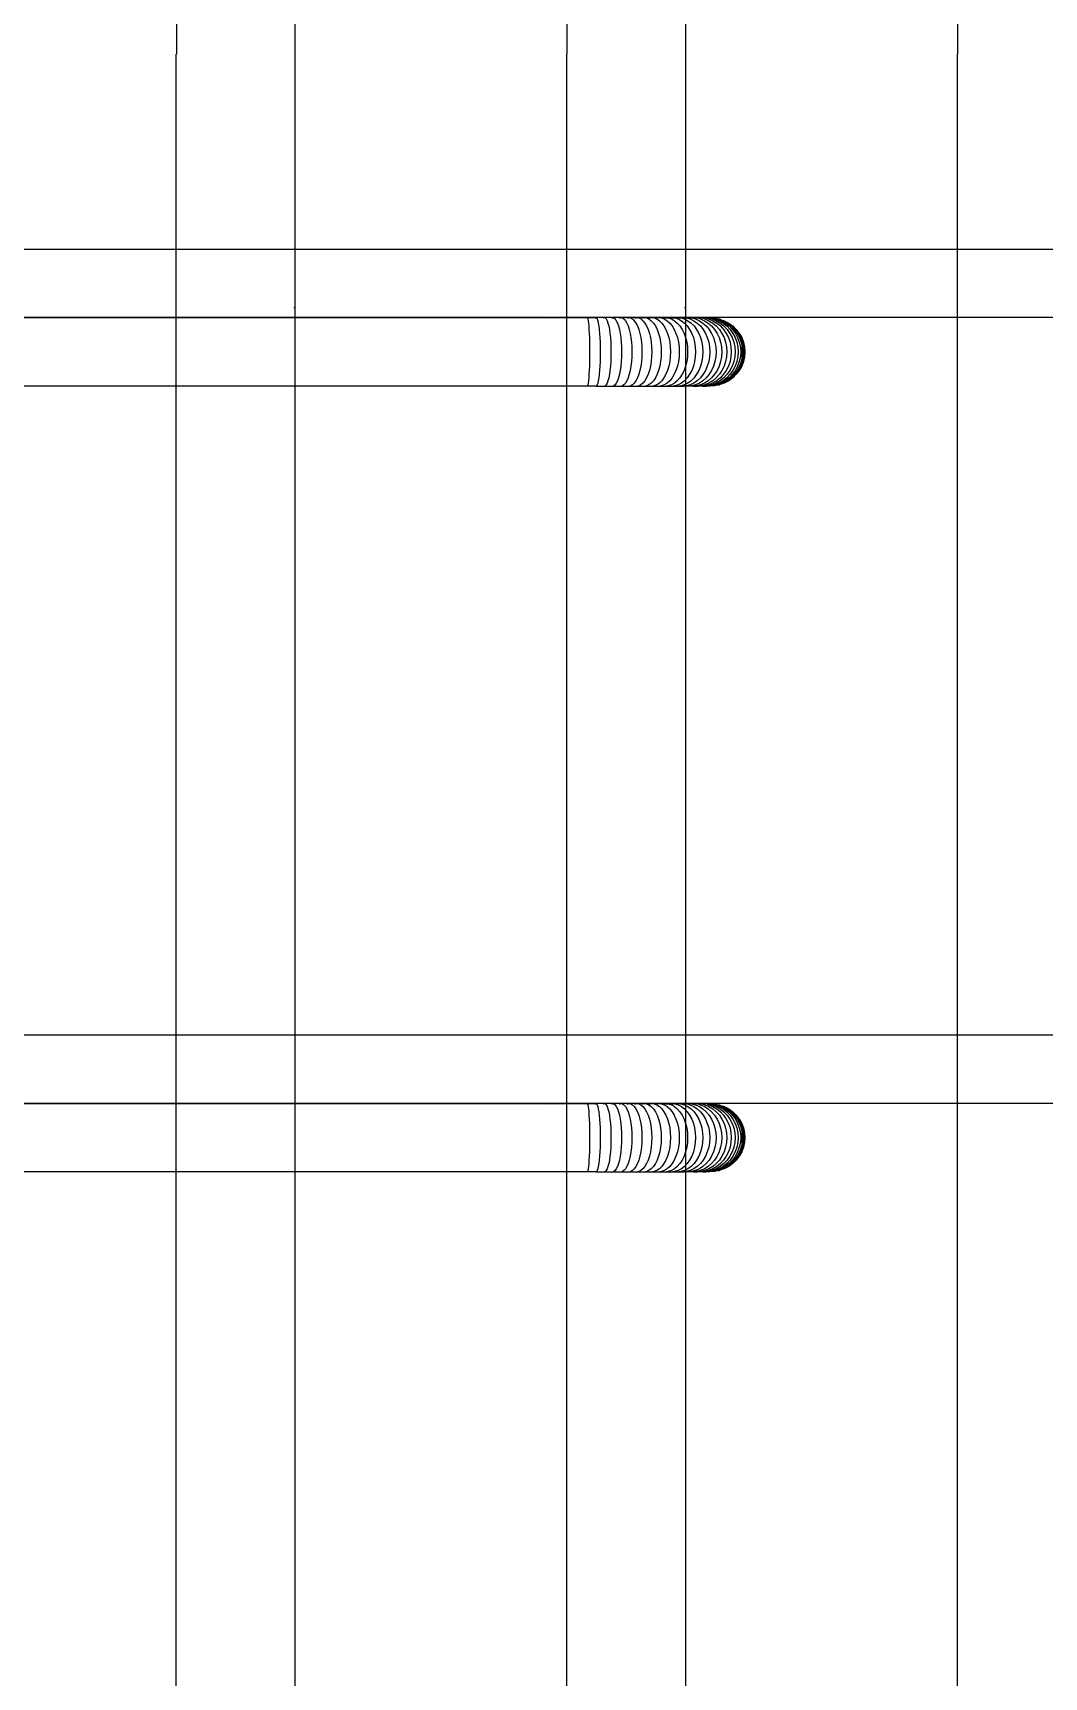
# Model space of a CAD drawing. Header units: inches. Extents: x 31 to 716, y 21 to 143.
# Drawn here: x 224.94 to 226.17, y 53.372 to 55.371 of the extents above; entities that cross this region are included whole.
import ezdxf

# ---------------------------------------------------------------- set-up
doc = ezdxf.new("R2010")
doc.units = ezdxf.units.IN
doc.header["$MEASUREMENT"] = 0
doc.layers.add('INNO-RFT-Y', color=2, linetype='Continuous')

# ---------------------------------------------------------------- blocks, each defined once
blk = doc.blocks.new('rebar')
at = {"layer": 'INNO-RFT-Y', "color": 5}
for p, q in [((-0.04708, 2.26868), (-0.04638, 0.02822)), ((-0.02215, 2.26868), (-0.02147, 0.02822)), ((0.035, 2.26868), (0.0357, 0.02822)), ((0.05993, 2.26868), (0.06061, 0.02822)), ((0.11709, 2.26868), (0.11778, 0.02822)), ((-0.04642, -1.338), (-0.04642, 0.02822)), ((-0.02147, 0.02822), (-0.02144, -1.30809)), ((0.03566, -1.29686), (0.03566, 0.02822)), ((0.06061, 0.02822), (0.06064, -1.31151)), ((0.11774, -1.31151), (0.11774, 0.02822)), ((-0.02169, -0.02501), (-0.02149, -0.02501)), ((0.06039, -0.02501), (0.06059, -0.02501))]:
    blk.add_line(p, q, dxfattribs=at)
blk = doc.blocks.new('rebar red 2')
at = {"color": 1}
for p, q in [((-52.21323, -96.54951), (-51.49464, -96.54951)), ((-51.49464, -96.56389), (-52.21323, -96.56389))]:
    blk.add_line(p, q, dxfattribs=at)
blk = doc.blocks.new('*U282')
at = {"xscale": 5.790493255340768, "yscale": 5.790493255340768, "zscale": 5.790493255340768}
blk.add_blockref('rebar red 2', (300.2599, 559.1109), dxfattribs=at)
blk = doc.blocks.new('*U283')
at = {"color": 0, "linetype": 'ByBlock', "lineweight": -2, "transparency": 16777216}
for p in [(0, -6.688), (0, -7.6435)]:
    blk.add_blockref('*U282', p, dxfattribs=at)
blk = doc.blocks.new('rebar red')
at = {"color": 1}
for p, q in [((-50.96601, -96.53518), (-50.74187, -96.53518)), ((-50.74247, -96.53526), (-50.74187, -96.53518)), ((-50.74187, -96.53518), (-50.74127, -96.53526)), ((-50.74187, -96.53518), (-50.73662, -96.53518)), ((-50.73662, -96.53518), (-50.73482, -96.53518)), ((-50.73662, -96.53518), (-50.7348, -96.5352)), ((-50.73489, -96.53526), (-50.73485, -96.53526)), ((-50.73485, -96.53526), (-50.73482, -96.53518)), ((-50.73485, -96.53526), (-50.7348, -96.5352)), ((-50.73482, -96.53518), (-50.7348, -96.5352)), ((-50.73482, -96.53518), (-50.73478, -96.53518)), ((-50.7348, -96.5352), (-50.73478, -96.53518)), ((-50.7348, -96.5352), (-50.73303, -96.53518)), ((-50.7348, -96.5352), (-50.73475, -96.53526)), ((-50.73478, -96.53518), (-50.73303, -96.53518)), ((-50.73478, -96.53518), (-50.73475, -96.53526)), ((-50.73475, -96.53526), (-50.73469, -96.53547)), ((-50.73475, -96.53526), (-50.73471, -96.53526)), ((-50.73316, -96.53526), (-50.73308, -96.53526)), ((-50.73308, -96.53526), (-50.73303, -96.53518)), ((-50.73308, -96.53526), (-50.73299, -96.5352)), ((-50.73303, -96.53518), (-50.73299, -96.5352)), ((-50.73299, -96.5352), (-50.73295, -96.53518)), ((-50.73295, -96.53518), (-50.7329, -96.53526)), ((-50.73125, -96.53518), (-50.73295, -96.53518)), ((-50.7329, -96.53526), (-50.73277, -96.53547)), ((-50.7329, -96.53526), (-50.73281, -96.53526)), ((-50.73145, -96.53526), (-50.73134, -96.53526)), ((-50.73134, -96.53526), (-50.73125, -96.53518)), ((-50.73125, -96.53518), (-50.73119, -96.5352)), ((-50.73119, -96.5352), (-50.73113, -96.53518)), ((-50.73113, -96.53518), (-50.73105, -96.53526)), ((-50.7295, -96.53518), (-50.73113, -96.53518)), ((-50.73105, -96.53526), (-50.73086, -96.53547)), ((-50.73105, -96.53526), (-50.73093, -96.53526)), ((-50.72977, -96.53526), (-50.72961, -96.53526)), ((-50.72961, -96.53526), (-50.7295, -96.53518)), ((-50.7295, -96.53518), (-50.72942, -96.5352)), ((-50.72942, -96.5352), (-50.72934, -96.53518)), ((-50.72934, -96.53518), (-50.72924, -96.53526)), ((-50.72778, -96.53518), (-50.72934, -96.53518)), ((-50.72924, -96.53526), (-50.72898, -96.53547)), ((-50.72924, -96.53526), (-50.72907, -96.53526)), ((-50.72811, -96.53526), (-50.72792, -96.53526)), ((-50.72792, -96.53526), (-50.72778, -96.53518)), ((-50.72778, -96.53518), (-50.72768, -96.5352)), ((-50.72758, -96.53518), (-50.72768, -96.5352)), ((-50.72758, -96.53518), (-50.72745, -96.53526)), ((-50.7261, -96.53518), (-50.72758, -96.53518)), ((-50.72745, -96.53526), (-50.72713, -96.53547)), ((-50.72745, -96.53526), (-50.72725, -96.53526)), ((-50.72649, -96.53526), (-50.72627, -96.53526)), ((-50.72627, -96.53526), (-50.7261, -96.53518)), ((-50.7261, -96.53518), (-50.72598, -96.5352)), ((-50.72598, -96.5352), (-50.72587, -96.53518)), ((-50.72587, -96.53518), (-50.7257, -96.53526)), ((-50.72446, -96.53518), (-50.72587, -96.53518)), ((-50.7257, -96.53526), (-50.72532, -96.53547)), ((-50.7257, -96.53526), (-50.72547, -96.53526)), ((-50.72491, -96.53526), (-50.72466, -96.53526)), ((-50.72466, -96.53526), (-50.72446, -96.53518)), ((-50.72446, -96.53518), (-50.72433, -96.5352)), ((-50.72433, -96.5352), (-50.7242, -96.53518)), ((-50.7242, -96.53518), (-50.724, -96.53526)), ((-50.72287, -96.53518), (-50.7242, -96.53518)), ((-50.724, -96.53526), (-50.72356, -96.53547)), ((-50.724, -96.53526), (-50.72374, -96.53526)), ((-50.72338, -96.53526), (-50.72311, -96.53526)), ((-50.72311, -96.53526), (-50.72287, -96.53518)), ((-50.72287, -96.53518), (-50.72273, -96.5352)), ((-50.72273, -96.5352), (-50.72258, -96.53518)), ((-50.72258, -96.53518), (-50.72236, -96.53526)), ((-50.72134, -96.53518), (-50.72258, -96.53518)), ((-50.72236, -96.53526), (-50.72186, -96.53547)), ((-50.72236, -96.53526), (-50.72206, -96.53526)), ((-50.72191, -96.53526), (-50.72161, -96.53526)), ((-50.72161, -96.53526), (-50.72134, -96.53518)), ((-50.72134, -96.53518), (-50.72119, -96.5352)), ((-50.72119, -96.5352), (-50.72103, -96.53518)), ((-50.72103, -96.53518), (-50.72077, -96.53526)), ((-50.71988, -96.53518), (-50.72103, -96.53518)), ((-50.72077, -96.53526), (-50.72021, -96.53547)), ((-50.72077, -96.53526), (-50.72019, -96.53526)), ((-50.72019, -96.53526), (-50.71988, -96.53518)), ((-50.71988, -96.53518), (-50.71972, -96.5352)), ((-50.71972, -96.5352), (-50.71955, -96.53518)), ((-50.71955, -96.53518), (-50.71925, -96.53526)), ((-50.71849, -96.53518), (-50.71955, -96.53518)), ((-50.71925, -96.53526), (-50.71916, -96.53526)), ((-50.71916, -96.53526), (-50.71904, -96.53524)), ((-50.71916, -96.53526), (-50.71864, -96.53547)), ((-50.71904, -96.53524), (-50.71892, -96.53526)), ((-50.71892, -96.53526), (-50.71884, -96.53526)), ((-50.71884, -96.53526), (-50.71849, -96.53518)), ((-50.71884, -96.53526), (-50.7179, -96.53526)), ((-50.71849, -96.53518), (-50.71832, -96.5352)), ((-50.71832, -96.5352), (-50.71815, -96.53518)), ((-50.71815, -96.53518), (-50.7179, -96.53526)), ((-50.7179, -96.53526), (-50.71785, -96.53525)), ((-50.71785, -96.53525), (-50.71781, -96.53526)), ((-50.71767, -96.53523), (-50.71781, -96.53526)), ((-50.71781, -96.53526), (-50.71715, -96.53547)), ((-50.71767, -96.53523), (-50.71756, -96.53526)), ((-50.71756, -96.53526), (-50.71751, -96.53525)), ((-50.71751, -96.53525), (-50.71746, -96.53526)), ((-50.71746, -96.53526), (-50.71717, -96.53518)), ((-50.71746, -96.53526), (-50.71671, -96.53526)), ((-50.71717, -96.53518), (-50.717, -96.5352)), ((-50.71683, -96.53518), (-50.717, -96.5352)), ((-50.717, -96.5352), (-50.71671, -96.53526)), ((-50.71683, -96.53518), (-50.71658, -96.53524)), ((-50.71671, -96.53526), (-50.71658, -96.53524)), ((-50.71658, -96.53524), (-50.71645, -96.53526)), ((-50.71639, -96.53523), (-50.71645, -96.53526)), ((-50.71645, -96.53526), (-50.71638, -96.53526)), ((-50.71623, -96.53524), (-50.71639, -96.53523)), ((-50.71638, -96.53526), (-50.71623, -96.53524)), ((-50.71638, -96.53526), (-50.71574, -96.53547)), ((-50.71623, -96.53524), (-50.71609, -96.53526)), ((-50.71609, -96.53526), (-50.71594, -96.53518)), ((-50.71609, -96.53526), (-50.71577, -96.5352)), ((-50.71609, -96.53526), (-50.71561, -96.53526)), ((-50.71594, -96.53518), (-50.71577, -96.5352)), ((-50.71577, -96.5352), (-50.71559, -96.53518)), ((-50.71577, -96.5352), (-50.71561, -96.53526)), ((-50.71561, -96.53526), (-50.71539, -96.53524)), ((-50.71559, -96.53518), (-50.71539, -96.53524)), ((-50.71539, -96.53524), (-50.71528, -96.53526)), ((-50.71528, -96.53526), (-50.71523, -96.53525)), ((-50.71521, -96.53522), (-50.71523, -96.53525)), ((-50.71523, -96.53525), (-50.71517, -96.53526)), ((-50.71517, -96.53526), (-50.71521, -96.53522)), ((-50.71517, -96.53526), (-50.71504, -96.53523)), ((-50.71517, -96.53526), (-50.71442, -96.53547)), ((-50.71504, -96.53523), (-50.7148, -96.53518)), ((-50.71504, -96.53523), (-50.71481, -96.53526)), ((-50.71481, -96.53526), (-50.71461, -96.53526)), ((-50.7148, -96.53518), (-50.71463, -96.5352)), ((-50.71463, -96.5352), (-50.71445, -96.53518)), ((-50.71461, -96.53526), (-50.71445, -96.53518)), ((-50.71461, -96.53526), (-50.71428, -96.53526)), ((-50.71429, -96.53523), (-50.71445, -96.53518)), ((-50.71445, -96.53518), (-50.71428, -96.53526)), ((-50.71411, -96.53521), (-50.71429, -96.53523)), ((-50.71428, -96.53526), (-50.71413, -96.53524)), ((-50.71413, -96.53524), (-50.71411, -96.53521)), ((-50.71411, -96.53521), (-50.71399, -96.53526)), ((-50.71399, -96.53526), (-50.71395, -96.53523)), ((-50.71395, -96.53523), (-50.71375, -96.53518)), ((-50.71395, -96.53523), (-50.71319, -96.53547)), ((-50.71395, -96.53523), (-50.71369, -96.53526)), ((-50.71375, -96.53518), (-50.71359, -96.5352)), ((-50.71369, -96.53526), (-50.71363, -96.53526)), ((-50.71363, -96.53526), (-50.71359, -96.5352)), ((-50.71363, -96.53526), (-50.71338, -96.53526)), ((-50.71342, -96.53518), (-50.71359, -96.5352)), ((-50.71359, -96.5352), (-50.71338, -96.53526)), ((-50.71329, -96.53522), (-50.71342, -96.53518)), ((-50.71338, -96.53526), (-50.71329, -96.53522)), ((-50.71313, -96.53524), (-50.71329, -96.53522)), ((-50.71313, -96.53524), (-50.71296, -96.53522)), ((-50.71296, -96.53522), (-50.7128, -96.53518)), ((-50.71296, -96.53522), (-50.7129, -96.53526)), ((-50.7129, -96.53526), (-50.71287, -96.53526)), ((-50.71287, -96.53526), (-50.71271, -96.53524)), ((-50.71287, -96.53526), (-50.71207, -96.53547)), ((-50.7128, -96.53518), (-50.71264, -96.5352)), ((-50.71271, -96.53524), (-50.71264, -96.5352)), ((-50.71271, -96.53524), (-50.71258, -96.53526)), ((-50.71264, -96.5352), (-50.71248, -96.53518)), ((-50.71258, -96.53526), (-50.71255, -96.53526)), ((-50.71255, -96.53526), (-50.71239, -96.53522)), ((-50.71248, -96.53518), (-50.71239, -96.53522)), ((-50.71239, -96.53522), (-50.71224, -96.53523)), ((-50.71224, -96.53523), (-50.71216, -96.53526)), ((-50.71216, -96.53526), (-50.71207, -96.53522)), ((-50.71207, -96.53522), (-50.71203, -96.53525)), ((-50.71203, -96.53525), (-50.71196, -96.53518)), ((-50.71203, -96.53525), (-50.71192, -96.53526)), ((-50.71196, -96.53518), (-50.71186, -96.53523)), ((-50.71192, -96.53526), (-50.71186, -96.53523)), ((-50.71186, -96.53523), (-50.7118, -96.53519)), ((-50.71165, -96.53518), (-50.7118, -96.53519)), ((-50.7118, -96.53519), (-50.71174, -96.53524)), ((-50.71174, -96.53524), (-50.71165, -96.53518)), ((-50.71174, -96.53524), (-50.71158, -96.53526)), ((-50.71159, -96.53521), (-50.71165, -96.53518)), ((-50.71159, -96.53521), (-50.71155, -96.53526)), ((-50.71158, -96.53526), (-50.71155, -96.53526)), ((-50.71155, -96.53526), (-50.71146, -96.53522)), ((-50.71155, -96.53526), (-50.71105, -96.53547)), ((-50.71146, -96.53522), (-50.71143, -96.5352)), ((-50.71146, -96.53522), (-50.71132, -96.53526)), ((-50.71143, -96.5352), (-50.7113, -96.53521)), ((-50.71129, -96.53524), (-50.71143, -96.5352)), ((-50.71132, -96.53526), (-50.71129, -96.53524)), ((-50.7113, -96.53521), (-50.71121, -96.53518)), ((-50.71129, -96.53524), (-50.71117, -96.53524)), ((-50.71121, -96.53518), (-50.71117, -96.53524)), ((-50.71117, -96.53524), (-50.71113, -96.53522)), ((-50.71113, -96.53522), (-50.71108, -96.53519)), ((-50.71113, -96.53522), (-50.71104, -96.53526)), ((-50.71108, -96.53519), (-50.71094, -96.53518)), ((-50.71108, -96.53519), (-50.71101, -96.53523)), ((-50.71104, -96.53526), (-50.71085, -96.53526)), ((-50.71101, -96.53523), (-50.71094, -96.53518)), ((-50.7109, -96.53521), (-50.71094, -96.53518)), ((-50.71088, -96.53524), (-50.7109, -96.53521)), ((-50.7109, -96.53521), (-50.71085, -96.53526)), ((-50.71078, -96.53522), (-50.71088, -96.53524)), ((-50.71085, -96.53526), (-50.71078, -96.53522)), ((-50.71078, -96.53522), (-50.71076, -96.5352)), ((-50.71078, -96.53522), (-50.71072, -96.53526)), ((-50.71076, -96.5352), (-50.71064, -96.53523)), ((-50.71064, -96.53523), (-50.71072, -96.53526)), ((-50.71072, -96.53526), (-50.71065, -96.53526)), ((-50.71065, -96.53526), (-50.71055, -96.53523)), ((-50.71065, -96.53526), (-50.71064, -96.53523)), ((-50.71065, -96.53526), (-50.71014, -96.53547)), ((-50.71064, -96.53523), (-50.71058, -96.53518)), ((-50.71055, -96.53523), (-50.71064, -96.53523)), ((-50.71058, -96.53518), (-50.71055, -96.53523)), ((-50.71055, -96.53523), (-50.7105, -96.53522)), ((-50.71055, -96.53523), (-50.7105, -96.53526)), ((-50.7105, -96.53522), (-50.71045, -96.53524)), ((-50.7105, -96.53526), (-50.71045, -96.53524)), ((-50.71045, -96.53524), (-50.71041, -96.53522)), ((-50.71041, -96.53522), (-50.71034, -96.53518)), ((-50.71041, -96.53522), (-50.71037, -96.53526)), ((-50.71037, -96.53526), (-50.71032, -96.53525)), ((-50.71034, -96.53518), (-50.71022, -96.53521)), ((-50.71032, -96.53525), (-50.71027, -96.53526)), ((-50.71027, -96.53526), (-50.7102, -96.53526)), ((-50.71017, -96.53524), (-50.71022, -96.53521)), ((-50.71022, -96.53521), (-50.7102, -96.53526)), ((-50.7102, -96.53526), (-50.71014, -96.53526)), ((-50.71014, -96.53526), (-50.71017, -96.53524)), ((-50.71014, -96.53526), (-50.71009, -96.53525)), ((-50.71009, -96.53525), (-50.71006, -96.53518)), ((-50.70998, -96.53526), (-50.71009, -96.53525)), ((-50.71006, -96.53518), (-50.71, -96.53521)), ((-50.71, -96.53521), (-50.70998, -96.53526)), ((-50.70998, -96.53526), (-50.70993, -96.53523)), ((-50.70993, -96.53523), (-50.70987, -96.53524)), ((-50.70987, -96.53524), (-50.70985, -96.53518)), ((-50.70987, -96.53524), (-50.7098, -96.53522)), ((-50.7098, -96.53522), (-50.70985, -96.53518)), ((-50.7098, -96.53522), (-50.70974, -96.53523)), ((-50.70974, -96.53523), (-50.70971, -96.53521)), ((-50.70974, -96.53523), (-50.70934, -96.53547)), ((-50.70971, -96.53521), (-50.70965, -96.53518)), ((-50.70962, -96.53521), (-50.70971, -96.53521)), ((-50.70965, -96.53518), (-50.70962, -96.53521)), ((-50.70962, -96.53521), (-50.7096, -96.53522)), ((-50.70962, -96.53521), (-50.70961, -96.53526)), ((-50.70961, -96.53526), (-50.7096, -96.53522)), ((-50.70961, -96.53526), (-50.70866, -96.53547)), ((-50.70961, -96.53526), (-50.70936, -96.53526)), ((-50.7096, -96.53522), (-50.70952, -96.53521)), ((-50.70949, -96.53518), (-50.70952, -96.53521)), ((-50.70952, -96.53521), (-50.70949, -96.53521)), ((-50.70945, -96.5352), (-50.70949, -96.53518)), ((-50.70949, -96.53521), (-50.70945, -96.5352)), ((-50.70939, -96.5352), (-50.70945, -96.5352)), ((-50.70939, -96.5352), (-50.70935, -96.53518)), ((-50.70939, -96.5352), (-50.70936, -96.53526)), ((-50.70936, -96.53526), (-50.70931, -96.5352)), ((-50.70936, -96.53526), (-50.70907, -96.53526)), ((-50.70935, -96.53518), (-50.70931, -96.5352)), ((-50.70925, -96.53518), (-50.70931, -96.5352)), ((-50.70921, -96.53519), (-50.70925, -96.53518)), ((-50.70921, -96.53519), (-50.70918, -96.53518)), ((-50.70915, -96.53518), (-50.70921, -96.53519)), ((-50.70918, -96.53518), (-50.70912, -96.53518)), ((-50.70918, -96.53518), (-50.70915, -96.53518)), ((-50.70912, -96.53518), (-50.70915, -96.53518)), ((-50.70915, -96.53518), (-50.70907, -96.53526)), ((-50.70912, -96.53518), (-50.70886, -96.53526)), ((-50.70907, -96.53526), (-50.7081, -96.53547)), ((-50.70907, -96.53526), (-50.70886, -96.53526)), ((-50.7081, -96.53526), (-50.70886, -96.53526)), ((-50.7081, -96.53526), (-50.70734, -96.53547)), ((-50.7081, -96.53526), (-50.70766, -96.53547)), ((-50.73469, -96.53547), (-50.73463, -96.53583)), ((-50.73463, -96.53583), (-50.73457, -96.53632)), ((-50.73457, -96.53632), (-50.73451, -96.53694)), ((-50.73451, -96.53694), (-50.73447, -96.53767)), ((-50.73447, -96.53767), (-50.73442, -96.53849)), ((-50.73442, -96.53849), (-50.73439, -96.53939)), ((-50.73277, -96.53547), (-50.73264, -96.53583)), ((-50.73264, -96.53583), (-50.73252, -96.53632)), ((-50.73252, -96.53632), (-50.73241, -96.53694)), ((-50.73241, -96.53694), (-50.73232, -96.53767)), ((-50.73232, -96.53767), (-50.73224, -96.53849)), ((-50.73224, -96.53849), (-50.73218, -96.53939)), ((-50.73086, -96.53547), (-50.73067, -96.53583)), ((-50.73067, -96.53583), (-50.7305, -96.53632)), ((-50.7305, -96.53632), (-50.73033, -96.53694)), ((-50.73033, -96.53694), (-50.73019, -96.53767)), ((-50.73019, -96.53767), (-50.73007, -96.53849)), ((-50.73007, -96.53849), (-50.72998, -96.53939)), ((-50.72898, -96.53547), (-50.72873, -96.53583)), ((-50.72873, -96.53583), (-50.72849, -96.53632)), ((-50.72849, -96.53632), (-50.72828, -96.53694)), ((-50.72828, -96.53694), (-50.72809, -96.53767)), ((-50.72809, -96.53767), (-50.72793, -96.53849)), ((-50.72793, -96.53849), (-50.72781, -96.53939)), ((-50.72713, -96.53547), (-50.72682, -96.53583)), ((-50.72682, -96.53583), (-50.72653, -96.53632)), ((-50.72653, -96.53632), (-50.72626, -96.53694)), ((-50.72626, -96.53694), (-50.72603, -96.53767)), ((-50.72603, -96.53767), (-50.72583, -96.53849)), ((-50.72583, -96.53849), (-50.72568, -96.53939)), ((-50.72532, -96.53547), (-50.72495, -96.53583)), ((-50.72495, -96.53583), (-50.72461, -96.53632)), ((-50.72461, -96.53632), (-50.72429, -96.53694)), ((-50.72429, -96.53694), (-50.72401, -96.53767)), ((-50.72401, -96.53767), (-50.72378, -96.53849)), ((-50.72378, -96.53849), (-50.72359, -96.53939)), ((-50.72356, -96.53547), (-50.72313, -96.53583)), ((-50.72313, -96.53583), (-50.72274, -96.53632)), ((-50.72274, -96.53632), (-50.72237, -96.53694)), ((-50.72237, -96.53694), (-50.72205, -96.53767)), ((-50.72205, -96.53767), (-50.72178, -96.53849)), ((-50.72186, -96.53547), (-50.72137, -96.53583)), ((-50.72178, -96.53849), (-50.72156, -96.53939)), ((-50.72137, -96.53583), (-50.72092, -96.53632)), ((-50.72092, -96.53632), (-50.72051, -96.53694)), ((-50.72051, -96.53694), (-50.72015, -96.53767)), ((-50.72021, -96.53547), (-50.71968, -96.53583)), ((-50.72015, -96.53767), (-50.71984, -96.53849)), ((-50.71984, -96.53849), (-50.7196, -96.53939)), ((-50.71968, -96.53583), (-50.71918, -96.53632)), ((-50.71918, -96.53632), (-50.71872, -96.53694)), ((-50.71872, -96.53694), (-50.71832, -96.53767)), ((-50.71864, -96.53547), (-50.71806, -96.53583)), ((-50.71832, -96.53767), (-50.71798, -96.53849)), ((-50.71806, -96.53583), (-50.71751, -96.53632)), ((-50.71798, -96.53849), (-50.7177, -96.53939)), ((-50.71751, -96.53632), (-50.71701, -96.53694)), ((-50.71715, -96.53547), (-50.71652, -96.53583)), ((-50.71701, -96.53694), (-50.71657, -96.53767)), ((-50.71657, -96.53767), (-50.71619, -96.53849)), ((-50.71652, -96.53583), (-50.71592, -96.53632)), ((-50.71619, -96.53849), (-50.71589, -96.53939)), ((-50.71592, -96.53632), (-50.71538, -96.53694)), ((-50.71574, -96.53547), (-50.71506, -96.53583)), ((-50.71538, -96.53694), (-50.7149, -96.53767)), ((-50.71506, -96.53583), (-50.71442, -96.53632)), ((-50.7149, -96.53767), (-50.7145, -96.53849)), ((-50.7145, -96.53849), (-50.71417, -96.53939)), ((-50.71442, -96.53547), (-50.7137, -96.53583)), ((-50.71442, -96.53632), (-50.71384, -96.53694)), ((-50.71384, -96.53694), (-50.71333, -96.53767)), ((-50.7137, -96.53583), (-50.71302, -96.53632)), ((-50.71333, -96.53767), (-50.71289, -96.53849)), ((-50.71319, -96.53547), (-50.71243, -96.53583)), ((-50.71302, -96.53632), (-50.7124, -96.53694)), ((-50.71289, -96.53849), (-50.71254, -96.53939)), ((-50.71243, -96.53583), (-50.71172, -96.53632)), ((-50.7124, -96.53694), (-50.71185, -96.53767)), ((-50.71207, -96.53547), (-50.71127, -96.53583)), ((-50.71185, -96.53767), (-50.71139, -96.53849)), ((-50.71172, -96.53632), (-50.71106, -96.53694)), ((-50.71139, -96.53849), (-50.71102, -96.53939)), ((-50.71127, -96.53583), (-50.71052, -96.53632)), ((-50.71106, -96.53694), (-50.71049, -96.53767)), ((-50.71105, -96.53547), (-50.71021, -96.53583)), ((-50.71052, -96.53632), (-50.70984, -96.53694)), ((-50.71049, -96.53767), (-50.71, -96.53849)), ((-50.71021, -96.53583), (-50.70943, -96.53632)), ((-50.71014, -96.53547), (-50.70927, -96.53583)), ((-50.71, -96.53849), (-50.70961, -96.53939)), ((-50.70984, -96.53694), (-50.70923, -96.53767)), ((-50.70943, -96.53632), (-50.70872, -96.53694)), ((-50.70934, -96.53547), (-50.70845, -96.53583)), ((-50.70927, -96.53583), (-50.70847, -96.53632)), ((-50.70923, -96.53767), (-50.70872, -96.53849)), ((-50.70872, -96.53694), (-50.70809, -96.53767)), ((-50.70872, -96.53849), (-50.70831, -96.53939)), ((-50.70866, -96.53547), (-50.70775, -96.53583)), ((-50.70847, -96.53632), (-50.70773, -96.53694)), ((-50.70845, -96.53583), (-50.70762, -96.53632)), ((-50.7081, -96.53547), (-50.70717, -96.53583)), ((-50.70809, -96.53767), (-50.70756, -96.53849)), ((-50.70775, -96.53583), (-50.70689, -96.53632)), ((-50.70773, -96.53694), (-50.70708, -96.53767)), ((-50.70766, -96.53547), (-50.70672, -96.53583)), ((-50.70762, -96.53632), (-50.70686, -96.53694)), ((-50.70756, -96.53849), (-50.70713, -96.53939)), ((-50.70734, -96.53547), (-50.70704, -96.53547)), ((-50.70717, -96.53583), (-50.7063, -96.53632)), ((-50.70708, -96.53767), (-50.70653, -96.53849)), ((-50.70704, -96.53547), (-50.70628, -96.53583)), ((-50.70704, -96.53547), (-50.70639, -96.53583)), ((-50.70689, -96.53632), (-50.70612, -96.53694)), ((-50.70686, -96.53694), (-50.70619, -96.53767)), ((-50.70672, -96.53583), (-50.70583, -96.53632)), ((-50.70653, -96.53849), (-50.70608, -96.53939)), ((-50.70639, -96.53583), (-50.7055, -96.53632)), ((-50.7063, -96.53632), (-50.7055, -96.53694)), ((-50.70613, -96.53583), (-50.70628, -96.53583)), ((-50.70619, -96.53767), (-50.70562, -96.53849)), ((-50.70613, -96.53583), (-50.7053, -96.53632)), ((-50.70613, -96.53583), (-50.70604, -96.53583)), ((-50.70612, -96.53694), (-50.70543, -96.53767)), ((-50.70604, -96.53583), (-50.70511, -96.53632)), ((-50.70583, -96.53632), (-50.70503, -96.53694)), ((-50.70562, -96.53849), (-50.70516, -96.53939)), ((-50.7055, -96.53632), (-50.70468, -96.53694)), ((-50.7055, -96.53694), (-50.7048, -96.53767)), ((-50.70543, -96.53767), (-50.70485, -96.53849)), ((-50.7053, -96.53632), (-50.70523, -96.53632)), ((-50.70523, -96.53632), (-50.70448, -96.53694)), ((-50.70511, -96.53632), (-50.70426, -96.53694)), ((-50.70503, -96.53694), (-50.70431, -96.53767)), ((-50.70485, -96.53849), (-50.70438, -96.53939)), ((-50.7048, -96.53767), (-50.70421, -96.53849)), ((-50.70468, -96.53694), (-50.70396, -96.53767)), ((-50.70448, -96.53694), (-50.70375, -96.53767)), ((-50.70448, -96.53694), (-50.70441, -96.53694)), ((-50.70441, -96.53694), (-50.70368, -96.53767)), ((-50.70431, -96.53767), (-50.70371, -96.53849)), ((-50.70426, -96.53694), (-50.70351, -96.53767)), ((-50.70421, -96.53849), (-50.70373, -96.53939)), ((-50.70396, -96.53767), (-50.70335, -96.53849)), ((-50.70375, -96.53767), (-50.70314, -96.53849)), ((-50.70371, -96.53849), (-50.70323, -96.53939)), ((-50.70368, -96.53767), (-50.70307, -96.53849)), ((-50.70351, -96.53767), (-50.70288, -96.53849)), ((-50.70335, -96.53849), (-50.70286, -96.53939)), ((-50.70314, -96.53849), (-50.70265, -96.53939)), ((-50.70307, -96.53849), (-50.70258, -96.53939)), ((-50.70288, -96.53849), (-50.70237, -96.53939)), ((-50.73439, -96.53939), (-50.73437, -96.54035)), ((-50.73437, -96.54035), (-50.73435, -96.54135)), ((-50.73435, -96.54135), (-50.73435, -96.54238)), ((-50.73218, -96.53939), (-50.73213, -96.54035)), ((-50.73213, -96.54035), (-50.7321, -96.54135)), ((-50.7321, -96.54135), (-50.73209, -96.54238)), ((-50.72998, -96.53939), (-50.72991, -96.54035)), ((-50.72991, -96.54035), (-50.72986, -96.54135)), ((-50.72986, -96.54135), (-50.72985, -96.54238)), ((-50.72781, -96.53939), (-50.72771, -96.54035)), ((-50.72771, -96.54035), (-50.72766, -96.54135)), ((-50.72766, -96.54135), (-50.72764, -96.54238)), ((-50.72568, -96.53939), (-50.72556, -96.54035)), ((-50.72556, -96.54035), (-50.72549, -96.54135)), ((-50.72549, -96.54135), (-50.72547, -96.54238)), ((-50.72359, -96.53939), (-50.72345, -96.54035)), ((-50.72345, -96.54035), (-50.72337, -96.54135)), ((-50.72337, -96.54135), (-50.72334, -96.54238)), ((-50.72156, -96.53939), (-50.7214, -96.54035)), ((-50.7214, -96.54035), (-50.72131, -96.54135)), ((-50.72131, -96.54135), (-50.72127, -96.54238)), ((-50.7196, -96.53939), (-50.71942, -96.54035)), ((-50.71942, -96.54035), (-50.71931, -96.54135)), ((-50.71931, -96.54135), (-50.71927, -96.54238)), ((-50.7177, -96.53939), (-50.7175, -96.54035)), ((-50.7175, -96.54035), (-50.71738, -96.54135)), ((-50.71738, -96.54135), (-50.71734, -96.54238)), ((-50.71589, -96.53939), (-50.71567, -96.54035)), ((-50.71567, -96.54035), (-50.71554, -96.54135)), ((-50.71554, -96.54135), (-50.7155, -96.54238)), ((-50.71417, -96.53939), (-50.71393, -96.54035)), ((-50.71393, -96.54035), (-50.71379, -96.54135)), ((-50.71379, -96.54135), (-50.71374, -96.54238)), ((-50.71254, -96.53939), (-50.71229, -96.54035)), ((-50.71229, -96.54035), (-50.71214, -96.54135)), ((-50.71214, -96.54135), (-50.71209, -96.54238)), ((-50.71102, -96.53939), (-50.71075, -96.54035)), ((-50.71075, -96.54035), (-50.71059, -96.54135)), ((-50.71059, -96.54135), (-50.71053, -96.54238)), ((-50.70961, -96.53939), (-50.70932, -96.54035)), ((-50.70932, -96.54035), (-50.70915, -96.54135)), ((-50.70915, -96.54135), (-50.70909, -96.54238)), ((-50.70831, -96.53939), (-50.70801, -96.54035)), ((-50.70801, -96.54035), (-50.70783, -96.54135)), ((-50.70783, -96.54135), (-50.70777, -96.54238)), ((-50.70713, -96.53939), (-50.70682, -96.54035)), ((-50.70682, -96.54035), (-50.70663, -96.54135)), ((-50.70663, -96.54135), (-50.70657, -96.54238)), ((-50.70608, -96.53939), (-50.70576, -96.54035)), ((-50.70576, -96.54035), (-50.70557, -96.54135)), ((-50.70557, -96.54135), (-50.7055, -96.54238)), ((-50.70516, -96.53939), (-50.70483, -96.54035)), ((-50.70483, -96.54035), (-50.70463, -96.54135)), ((-50.70463, -96.54135), (-50.70456, -96.54238)), ((-50.70438, -96.53939), (-50.70404, -96.54035)), ((-50.70404, -96.54035), (-50.70383, -96.54135)), ((-50.70383, -96.54135), (-50.70376, -96.54238)), ((-50.70373, -96.53939), (-50.70339, -96.54035)), ((-50.70339, -96.54035), (-50.70318, -96.54135)), ((-50.70323, -96.53939), (-50.70288, -96.54035)), ((-50.70318, -96.54135), (-50.7031, -96.54238)), ((-50.70288, -96.54035), (-50.70266, -96.54135)), ((-50.70286, -96.53939), (-50.70251, -96.54035)), ((-50.70266, -96.54135), (-50.70259, -96.54238)), ((-50.70265, -96.53939), (-50.70229, -96.54035)), ((-50.70258, -96.53939), (-50.70222, -96.54035)), ((-50.70251, -96.54035), (-50.70229, -96.54135)), ((-50.70246, -96.54135), (-50.70239, -96.54238)), ((-50.70237, -96.53939), (-50.702, -96.54035)), ((-50.70229, -96.54035), (-50.70207, -96.54135)), ((-50.70229, -96.54135), (-50.70222, -96.54238)), ((-50.70222, -96.54035), (-50.702, -96.54135)), ((-50.70207, -96.54135), (-50.702, -96.54238)), ((-50.702, -96.54035), (-50.70177, -96.54135)), ((-50.702, -96.54135), (-50.70193, -96.54238)), ((-50.70177, -96.54135), (-50.7017, -96.54238)), ((-50.73439, -96.54536), (-50.73442, -96.54626)), ((-50.73437, -96.5444), (-50.73439, -96.54536)), ((-50.73435, -96.5434), (-50.73437, -96.5444)), ((-50.73435, -96.54238), (-50.73435, -96.5434)), ((-50.73218, -96.54536), (-50.73224, -96.54626)), ((-50.73213, -96.5444), (-50.73218, -96.54536)), ((-50.7321, -96.5434), (-50.73213, -96.5444)), ((-50.73209, -96.54238), (-50.7321, -96.5434)), ((-50.72998, -96.54536), (-50.73007, -96.54626)), ((-50.72991, -96.5444), (-50.72998, -96.54536)), ((-50.72986, -96.5434), (-50.72991, -96.5444)), ((-50.72985, -96.54238), (-50.72986, -96.5434)), ((-50.72781, -96.54536), (-50.72793, -96.54626)), ((-50.72771, -96.5444), (-50.72781, -96.54536)), ((-50.72766, -96.5434), (-50.72771, -96.5444)), ((-50.72764, -96.54238), (-50.72766, -96.5434)), ((-50.72568, -96.54536), (-50.72583, -96.54626)), ((-50.72556, -96.5444), (-50.72568, -96.54536)), ((-50.72549, -96.5434), (-50.72556, -96.5444)), ((-50.72547, -96.54238), (-50.72549, -96.5434)), ((-50.72359, -96.54536), (-50.72378, -96.54626)), ((-50.72345, -96.5444), (-50.72359, -96.54536)), ((-50.72337, -96.5434), (-50.72345, -96.5444)), ((-50.72334, -96.54238), (-50.72337, -96.5434)), ((-50.72156, -96.54536), (-50.72178, -96.54626)), ((-50.7214, -96.5444), (-50.72156, -96.54536)), ((-50.72131, -96.5434), (-50.7214, -96.5444)), ((-50.72127, -96.54238), (-50.72131, -96.5434)), ((-50.7196, -96.54536), (-50.71984, -96.54626)), ((-50.71942, -96.5444), (-50.7196, -96.54536)), ((-50.71931, -96.5434), (-50.71942, -96.5444)), ((-50.71927, -96.54238), (-50.71931, -96.5434)), ((-50.7177, -96.54536), (-50.71798, -96.54626)), ((-50.7175, -96.5444), (-50.7177, -96.54536)), ((-50.71738, -96.5434), (-50.7175, -96.5444)), ((-50.71734, -96.54238), (-50.71738, -96.5434)), ((-50.71589, -96.54536), (-50.71619, -96.54626)), ((-50.71567, -96.5444), (-50.71589, -96.54536)), ((-50.71554, -96.5434), (-50.71567, -96.5444)), ((-50.7155, -96.54238), (-50.71554, -96.5434)), ((-50.71417, -96.54536), (-50.7145, -96.54626)), ((-50.71393, -96.5444), (-50.71417, -96.54536)), ((-50.71379, -96.5434), (-50.71393, -96.5444)), ((-50.71374, -96.54238), (-50.71379, -96.5434)), ((-50.71254, -96.54536), (-50.71289, -96.54626)), ((-50.71229, -96.5444), (-50.71254, -96.54536)), ((-50.71214, -96.5434), (-50.71229, -96.5444)), ((-50.71209, -96.54238), (-50.71214, -96.5434)), ((-50.71102, -96.54536), (-50.71139, -96.54626)), ((-50.71075, -96.5444), (-50.71102, -96.54536)), ((-50.71059, -96.5434), (-50.71075, -96.5444)), ((-50.71053, -96.54238), (-50.71059, -96.5434)), ((-50.70961, -96.54536), (-50.71, -96.54626)), ((-50.70932, -96.5444), (-50.70961, -96.54536)), ((-50.70915, -96.5434), (-50.70932, -96.5444)), ((-50.70909, -96.54238), (-50.70915, -96.5434)), ((-50.70831, -96.54536), (-50.70872, -96.54626)), ((-50.70801, -96.5444), (-50.70831, -96.54536)), ((-50.70783, -96.5434), (-50.70801, -96.5444)), ((-50.70777, -96.54238), (-50.70783, -96.5434)), ((-50.70713, -96.54536), (-50.70756, -96.54626)), ((-50.70682, -96.5444), (-50.70713, -96.54536)), ((-50.70663, -96.5434), (-50.70682, -96.5444)), ((-50.70657, -96.54238), (-50.70663, -96.5434)), ((-50.70608, -96.54536), (-50.70653, -96.54626)), ((-50.70576, -96.5444), (-50.70608, -96.54536)), ((-50.70557, -96.5434), (-50.70576, -96.5444)), ((-50.70516, -96.54536), (-50.70562, -96.54626)), ((-50.7055, -96.54238), (-50.70557, -96.5434)), ((-50.70483, -96.5444), (-50.70516, -96.54536)), ((-50.70438, -96.54536), (-50.70485, -96.54626)), ((-50.70463, -96.5434), (-50.70483, -96.5444)), ((-50.70456, -96.54238), (-50.70463, -96.5434)), ((-50.70404, -96.5444), (-50.70438, -96.54536)), ((-50.70373, -96.54536), (-50.70421, -96.54626)), ((-50.70383, -96.5434), (-50.70404, -96.5444)), ((-50.70376, -96.54238), (-50.70383, -96.5434)), ((-50.70339, -96.5444), (-50.70373, -96.54536)), ((-50.70323, -96.54536), (-50.70371, -96.54626)), ((-50.70318, -96.5434), (-50.70339, -96.5444)), ((-50.70286, -96.54536), (-50.70335, -96.54626)), ((-50.70288, -96.5444), (-50.70323, -96.54536)), ((-50.7031, -96.54238), (-50.70318, -96.5434)), ((-50.70265, -96.54536), (-50.70314, -96.54626)), ((-50.70258, -96.54536), (-50.70307, -96.54626)), ((-50.70266, -96.5434), (-50.70288, -96.5444)), ((-50.70237, -96.54536), (-50.70288, -96.54626)), ((-50.70251, -96.5444), (-50.70286, -96.54536)), ((-50.70259, -96.54238), (-50.70266, -96.5434)), ((-50.70229, -96.5444), (-50.70265, -96.54536)), ((-50.70222, -96.5444), (-50.70258, -96.54536)), ((-50.70229, -96.5434), (-50.70251, -96.5444)), ((-50.70239, -96.54238), (-50.70246, -96.5434)), ((-50.702, -96.5444), (-50.70237, -96.54536)), ((-50.70222, -96.54238), (-50.70229, -96.5434)), ((-50.70207, -96.5434), (-50.70229, -96.5444)), ((-50.702, -96.5434), (-50.70222, -96.5444)), ((-50.702, -96.54238), (-50.70207, -96.5434)), ((-50.70193, -96.54238), (-50.702, -96.5434)), ((-50.70177, -96.5434), (-50.702, -96.5444)), ((-50.7017, -96.54238), (-50.70177, -96.5434)), ((-50.73463, -96.54892), (-50.73469, -96.54928)), ((-50.73457, -96.54843), (-50.73463, -96.54892)), ((-50.73451, -96.54781), (-50.73457, -96.54843)), ((-50.73447, -96.54709), (-50.73451, -96.54781)), ((-50.73442, -96.54626), (-50.73447, -96.54709)), ((-50.73264, -96.54892), (-50.73277, -96.54928)), ((-50.73252, -96.54843), (-50.73264, -96.54892)), ((-50.73241, -96.54781), (-50.73252, -96.54843)), ((-50.73232, -96.54709), (-50.73241, -96.54781)), ((-50.73224, -96.54626), (-50.73232, -96.54709)), ((-50.73067, -96.54892), (-50.73086, -96.54928)), ((-50.7305, -96.54843), (-50.73067, -96.54892)), ((-50.73033, -96.54781), (-50.7305, -96.54843)), ((-50.73019, -96.54709), (-50.73033, -96.54781)), ((-50.73007, -96.54626), (-50.73019, -96.54709)), ((-50.72873, -96.54892), (-50.72898, -96.54928)), ((-50.72849, -96.54843), (-50.72873, -96.54892)), ((-50.72828, -96.54781), (-50.72849, -96.54843)), ((-50.72809, -96.54709), (-50.72828, -96.54781)), ((-50.72793, -96.54626), (-50.72809, -96.54709)), ((-50.72682, -96.54892), (-50.72713, -96.54928)), ((-50.72653, -96.54843), (-50.72682, -96.54892)), ((-50.72626, -96.54781), (-50.72653, -96.54843)), ((-50.72603, -96.54709), (-50.72626, -96.54781)), ((-50.72583, -96.54626), (-50.72603, -96.54709)), ((-50.72495, -96.54892), (-50.72532, -96.54928)), ((-50.72461, -96.54843), (-50.72495, -96.54892)), ((-50.72429, -96.54781), (-50.72461, -96.54843)), ((-50.72401, -96.54709), (-50.72429, -96.54781)), ((-50.72378, -96.54626), (-50.72401, -96.54709)), ((-50.72313, -96.54892), (-50.72356, -96.54928)), ((-50.72274, -96.54843), (-50.72313, -96.54892)), ((-50.72237, -96.54781), (-50.72274, -96.54843)), ((-50.72205, -96.54709), (-50.72237, -96.54781)), ((-50.72178, -96.54626), (-50.72205, -96.54709)), ((-50.72137, -96.54892), (-50.72186, -96.54928)), ((-50.72092, -96.54843), (-50.72137, -96.54892)), ((-50.72051, -96.54781), (-50.72092, -96.54843)), ((-50.72015, -96.54709), (-50.72051, -96.54781)), ((-50.71968, -96.54892), (-50.72021, -96.54928)), ((-50.71984, -96.54626), (-50.72015, -96.54709)), ((-50.71918, -96.54843), (-50.71968, -96.54892)), ((-50.71872, -96.54781), (-50.71918, -96.54843)), ((-50.71832, -96.54709), (-50.71872, -96.54781)), ((-50.71806, -96.54892), (-50.71864, -96.54928)), ((-50.71798, -96.54626), (-50.71832, -96.54709)), ((-50.71751, -96.54843), (-50.71806, -96.54892)), ((-50.71701, -96.54781), (-50.71751, -96.54843)), ((-50.71652, -96.54892), (-50.71715, -96.54928)), ((-50.71657, -96.54709), (-50.71701, -96.54781)), ((-50.71619, -96.54626), (-50.71657, -96.54709)), ((-50.71592, -96.54843), (-50.71652, -96.54892)), ((-50.71538, -96.54781), (-50.71592, -96.54843)), ((-50.71506, -96.54892), (-50.71574, -96.54928)), ((-50.7149, -96.54709), (-50.71538, -96.54781)), ((-50.71442, -96.54843), (-50.71506, -96.54892)), ((-50.7145, -96.54626), (-50.7149, -96.54709)), ((-50.71384, -96.54781), (-50.71442, -96.54843)), ((-50.7137, -96.54892), (-50.71442, -96.54928)), ((-50.71333, -96.54709), (-50.71384, -96.54781)), ((-50.71302, -96.54843), (-50.7137, -96.54892)), ((-50.71289, -96.54626), (-50.71333, -96.54709)), ((-50.71243, -96.54892), (-50.71319, -96.54928)), ((-50.7124, -96.54781), (-50.71302, -96.54843)), ((-50.71172, -96.54843), (-50.71243, -96.54892)), ((-50.71185, -96.54709), (-50.7124, -96.54781)), ((-50.71127, -96.54892), (-50.71207, -96.54928)), ((-50.71139, -96.54626), (-50.71185, -96.54709)), ((-50.71106, -96.54781), (-50.71172, -96.54843)), ((-50.71052, -96.54843), (-50.71127, -96.54892)), ((-50.71049, -96.54709), (-50.71106, -96.54781)), ((-50.71021, -96.54892), (-50.71105, -96.54928)), ((-50.70984, -96.54781), (-50.71052, -96.54843)), ((-50.71, -96.54626), (-50.71049, -96.54709)), ((-50.70943, -96.54843), (-50.71021, -96.54892)), ((-50.70927, -96.54892), (-50.71014, -96.54928)), ((-50.70923, -96.54709), (-50.70984, -96.54781)), ((-50.70872, -96.54781), (-50.70943, -96.54843)), ((-50.70845, -96.54892), (-50.70934, -96.54928)), ((-50.70847, -96.54843), (-50.70927, -96.54892)), ((-50.70872, -96.54626), (-50.70923, -96.54709)), ((-50.70809, -96.54709), (-50.70872, -96.54781)), ((-50.70775, -96.54892), (-50.70866, -96.54928)), ((-50.70773, -96.54781), (-50.70847, -96.54843)), ((-50.70762, -96.54843), (-50.70845, -96.54892)), ((-50.70717, -96.54892), (-50.7081, -96.54928)), ((-50.70756, -96.54626), (-50.70809, -96.54709)), ((-50.70689, -96.54843), (-50.70775, -96.54892)), ((-50.70708, -96.54709), (-50.70773, -96.54781)), ((-50.70672, -96.54892), (-50.70766, -96.54928)), ((-50.70686, -96.54781), (-50.70762, -96.54843)), ((-50.7063, -96.54843), (-50.70717, -96.54892)), ((-50.70653, -96.54626), (-50.70708, -96.54709)), ((-50.70619, -96.54892), (-50.70704, -96.54928)), ((-50.70639, -96.54892), (-50.70704, -96.54928)), ((-50.70612, -96.54781), (-50.70689, -96.54843)), ((-50.70619, -96.54709), (-50.70686, -96.54781)), ((-50.70583, -96.54843), (-50.70672, -96.54892)), ((-50.7055, -96.54843), (-50.70639, -96.54892)), ((-50.7055, -96.54781), (-50.7063, -96.54843)), ((-50.70562, -96.54626), (-50.70619, -96.54709)), ((-50.70613, -96.54892), (-50.70619, -96.54892)), ((-50.7053, -96.54843), (-50.70613, -96.54892)), ((-50.70604, -96.54892), (-50.70613, -96.54892)), ((-50.70543, -96.54709), (-50.70612, -96.54781)), ((-50.70511, -96.54843), (-50.70604, -96.54892)), ((-50.7053, -96.54843), (-50.70604, -96.54892)), ((-50.70503, -96.54781), (-50.70583, -96.54843)), ((-50.7048, -96.54709), (-50.7055, -96.54781)), ((-50.70468, -96.54781), (-50.7055, -96.54843)), ((-50.70485, -96.54626), (-50.70543, -96.54709)), ((-50.70523, -96.54843), (-50.7053, -96.54843)), ((-50.70448, -96.54781), (-50.70523, -96.54843)), ((-50.70426, -96.54781), (-50.70511, -96.54843)), ((-50.70431, -96.54709), (-50.70503, -96.54781)), ((-50.70421, -96.54626), (-50.7048, -96.54709)), ((-50.70396, -96.54709), (-50.70468, -96.54781)), ((-50.70375, -96.54709), (-50.70448, -96.54781)), ((-50.70441, -96.54781), (-50.70448, -96.54781)), ((-50.70368, -96.54709), (-50.70441, -96.54781)), ((-50.70371, -96.54626), (-50.70431, -96.54709)), ((-50.70351, -96.54709), (-50.70426, -96.54781)), ((-50.70335, -96.54626), (-50.70396, -96.54709)), ((-50.70314, -96.54626), (-50.70375, -96.54709)), ((-50.70307, -96.54626), (-50.70368, -96.54709)), ((-50.70288, -96.54626), (-50.70351, -96.54709)), ((-50.73478, -96.54957), (-50.96601, -96.54957)), ((-50.73475, -96.5495), (-50.73478, -96.54957)), ((-50.73295, -96.54957), (-50.73478, -96.54957)), ((-50.73469, -96.54928), (-50.73475, -96.5495)), ((-50.7329, -96.5495), (-50.73295, -96.54957)), ((-50.73295, -96.54957), (-50.73113, -96.54957)), ((-50.73277, -96.54928), (-50.7329, -96.5495)), ((-50.73105, -96.5495), (-50.73113, -96.54957)), ((-50.73113, -96.54957), (-50.72934, -96.54957)), ((-50.73086, -96.54928), (-50.73105, -96.5495)), ((-50.72924, -96.5495), (-50.72934, -96.54957)), ((-50.72934, -96.54957), (-50.72758, -96.54957)), ((-50.72898, -96.54928), (-50.72924, -96.5495)), ((-50.72745, -96.5495), (-50.72758, -96.54957)), ((-50.72758, -96.54957), (-50.72587, -96.54957)), ((-50.72713, -96.54928), (-50.72745, -96.5495)), ((-50.7257, -96.5495), (-50.72587, -96.54957)), ((-50.72587, -96.54957), (-50.7242, -96.54957)), ((-50.72532, -96.54928), (-50.7257, -96.5495)), ((-50.724, -96.5495), (-50.7242, -96.54957)), ((-50.7242, -96.54957), (-50.72258, -96.54957)), ((-50.72356, -96.54928), (-50.724, -96.5495)), ((-50.72236, -96.5495), (-50.72258, -96.54957)), ((-50.72258, -96.54957), (-50.72103, -96.54957)), ((-50.72186, -96.54928), (-50.72236, -96.5495)), ((-50.72077, -96.5495), (-50.72103, -96.54957)), ((-50.72103, -96.54957), (-50.71955, -96.54957)), ((-50.72021, -96.54928), (-50.72077, -96.5495)), ((-50.71925, -96.5495), (-50.71955, -96.54957)), ((-50.71955, -96.54957), (-50.71815, -96.54957)), ((-50.71864, -96.54928), (-50.71925, -96.5495)), ((-50.71781, -96.5495), (-50.71815, -96.54957)), ((-50.71815, -96.54957), (-50.71683, -96.54957)), ((-50.71715, -96.54928), (-50.71781, -96.5495)), ((-50.71645, -96.5495), (-50.71683, -96.54957)), ((-50.71683, -96.54957), (-50.71559, -96.54957)), ((-50.71574, -96.54928), (-50.71645, -96.5495)), ((-50.71517, -96.5495), (-50.71559, -96.54957)), ((-50.71559, -96.54957), (-50.71445, -96.54957)), ((-50.71442, -96.54928), (-50.71517, -96.5495)), ((-50.71399, -96.5495), (-50.71445, -96.54957)), ((-50.71342, -96.54957), (-50.71445, -96.54957)), ((-50.71319, -96.54928), (-50.71399, -96.5495)), ((-50.7129, -96.5495), (-50.71342, -96.54957)), ((-50.71248, -96.54957), (-50.71342, -96.54957)), ((-50.71207, -96.54928), (-50.7129, -96.5495)), ((-50.71192, -96.5495), (-50.71248, -96.54957)), ((-50.71248, -96.54957), (-50.71165, -96.54957)), ((-50.71105, -96.54928), (-50.71192, -96.5495)), ((-50.71104, -96.5495), (-50.71165, -96.54957)), ((-50.71058, -96.54957), (-50.71165, -96.54957)), ((-50.71014, -96.54928), (-50.71104, -96.5495)), ((-50.70934, -96.54928), (-50.71058, -96.54957)), ((-50.71058, -96.54957), (-50.70985, -96.54957)), ((-50.70961, -96.5495), (-50.70985, -96.54957)), ((-50.70918, -96.54957), (-50.70985, -96.54957)), ((-50.70866, -96.54928), (-50.70961, -96.5495)), ((-50.70912, -96.54957), (-50.70918, -96.54957)), ((-50.70918, -96.54957), (-50.70915, -96.54957)), ((-50.70912, -96.54957), (-50.70915, -96.54957)), ((-50.70864, -96.5495), (-50.70912, -96.54957)), ((-50.70907, -96.5495), (-50.70912, -96.54957)), ((-50.7081, -96.54928), (-50.70907, -96.5495)), ((-50.70766, -96.54928), (-50.70864, -96.5495)), ((-50.7081, -96.5495), (-50.70864, -96.5495)), ((-50.70734, -96.54928), (-50.7081, -96.5495)), ((-50.70734, -96.54928), (-50.70704, -96.54928))]:
    blk.add_line(p, q, dxfattribs=at)
blk = doc.blocks.new('*U278')
at = {"xscale": 5.790493255340768, "yscale": 5.790493255340768, "zscale": 5.790493255340768}
blk.add_blockref('rebar red', (294.4483, 559.028), dxfattribs=at)
blk = doc.blocks.new('*U279')
at = {"color": 0, "linetype": 'ByBlock', "lineweight": -2, "transparency": 16777216}
for p in [(0, -6.688), (0, -7.6435)]:
    blk.add_blockref('*U278', p, dxfattribs=at)

msp = doc.modelspace()

# ---------------------------------------------------------------- block references
at = {"xscale": 5.790493255340768, "yscale": 5.790493255340768, "zscale": 5.790493255340768}
msp.add_blockref('rebar', (225.3827, 55.1818), dxfattribs=at)
for name, p in [('*U283', (224.9193, 61.7544)), ('*U279', (224.9455, 61.6711))]:
    msp.add_blockref(name, p)

doc.saveas('drawing.dxf')
